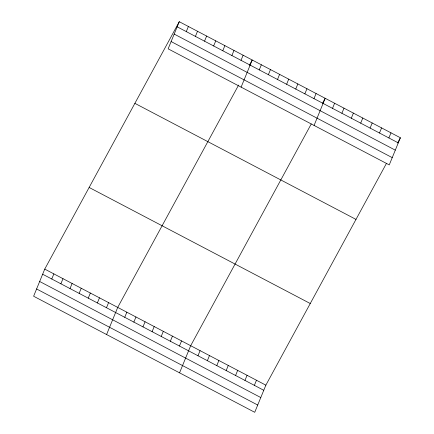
<?xml version="1.0" encoding="UTF-8"?>
<svg xmlns="http://www.w3.org/2000/svg" width="434" height="434" viewBox="0 0 434 434"><rect width="100%" height="100%" fill="white"/><g stroke="black" fill="none" stroke-linecap="round" stroke-linejoin="round"><path stroke-width="0.65" d="M179.269 21.7L168.137 48.83L389.255 164.898L400.381 137.768L179.269 21.7L44.745 269.102L33.619 296.232L254.731 412.3L265.863 385.17L386.434 163.423M51.765 279.008L53.865 273.892M60.885 283.793L62.984 278.677M70.01 288.583L72.109 283.467M186.289 31.606L188.389 26.49M79.129 293.373L81.229 288.252M195.408 36.391L197.508 31.275M88.248 298.158L90.348 293.042M204.533 41.181L206.627 36.065M97.373 302.948L99.473 297.827M213.653 45.966L215.752 40.85M106.493 307.733L108.592 302.617M222.772 50.756L224.872 45.641M106.585 334.538L117.712 307.402L238.602 85.08M231.892 55.547L233.991 50.425M124.737 317.308L126.831 312.192M241.016 60.331L243.116 55.216M133.856 322.099L135.956 316.977M241.109 87.136L252.235 60L249.382 65.252M142.976 326.883L145.075 321.768M259.255 69.907L261.355 64.791M152.101 331.674L154.195 326.552M268.38 74.697L270.48 69.576M161.22 336.459L163.32 331.343M277.5 79.482L279.599 74.366M170.34 341.249L172.439 336.128M286.619 84.272L288.719 79.151M179.459 346.034L181.558 340.918M295.744 89.057L297.843 83.941M179.551 372.839L190.683 345.703L311.254 123.961M304.863 93.847L306.963 88.726M197.98 355.755L200.079 350.639M313.983 98.632L316.082 93.516M207.376 360.687L209.476 355.571M314.075 125.437L325.202 98.301L322.348 103.552M216.778 365.623L218.872 360.502M332.504 108.354L334.603 103.238M226.174 370.555L228.273 365.439M341.9 113.285L343.999 108.169M235.57 375.486L237.669 370.37M351.296 118.222L353.395 113.1M244.966 380.417L247.065 375.301M360.697 123.153L362.791 118.037M254.367 385.354L256.461 380.233M370.094 128.084L372.193 122.968M379.49 133.016L381.589 127.9M388.886 137.952L390.985 132.831M397.528 143.014L400.381 137.768M177.17 26.816L398.287 142.884M174.186 34.085L395.303 150.148M171.121 41.566L392.233 157.634M134.876 103.341L355.994 219.409M89.138 187.461L310.256 303.523M44.745 269.102L265.863 385.17M42.646 274.217L263.763 390.285M39.668 281.487L260.785 397.549M36.597 288.968L257.715 405.036"/></g></svg>
